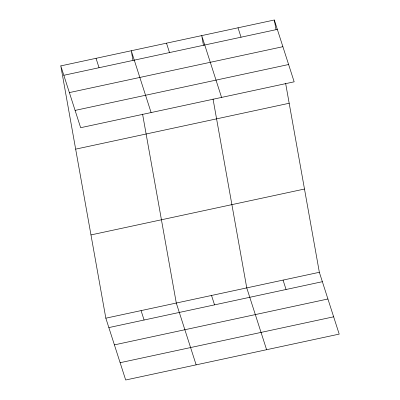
<?xml version="1.0" encoding="UTF-8"?>
<svg xmlns="http://www.w3.org/2000/svg" width="400" height="400" viewBox="0 0 400 400"><rect width="100%" height="100%" fill="white"/><g stroke="black" fill="none" stroke-linecap="round" stroke-linejoin="round"><path stroke-width="0.6" d="M60.8 65.89L274.32 20L294.165 81.815L80.65 127.705L60.8 65.89L105.835 318.185L125.68 380L339.2 334.11L319.35 272.295L285.625 83.345M63.82 75.29L277.335 29.4M69.375 92.59L282.89 46.695M75.095 110.41L288.61 64.52M75.665 149.15L289.18 103.255M90.975 234.925L304.49 189.035M105.835 318.185L319.35 272.295M108.855 327.585L322.37 281.69M114.405 344.88L327.92 298.99M120.13 362.7L333.645 316.81M238.02 27.8L241.04 37.2M283.055 280.095L286.07 289.495M221.57 97.42L201.725 35.605L203.445 45.255M266.6 349.71L246.755 287.895L213.03 98.95M166.495 43.175L169.51 52.575M211.525 295.47L214.545 304.865M151.11 112.565L131.26 50.745L132.985 60.4M196.14 364.855L176.295 303.04L142.57 114.095M96.03 58.32L99.05 67.72M141.065 310.61L144.085 320.01M274.32 20L276.04 29.655"/></g></svg>
